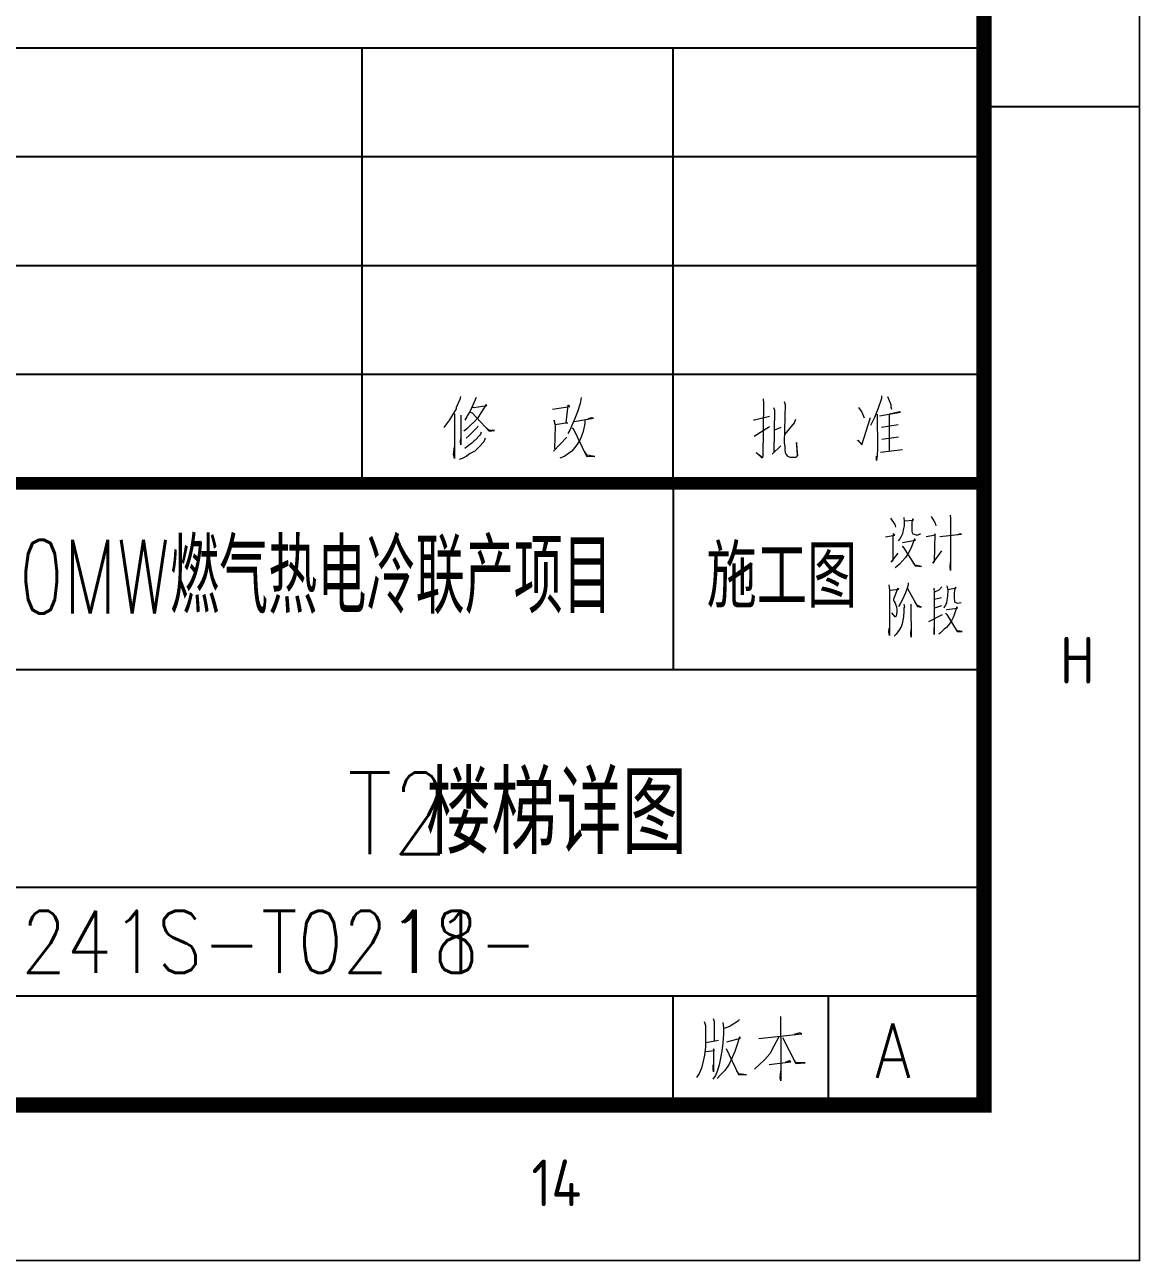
# Model space of a CAD drawing. Extents: x -59142 to 322364, y -122476 to 91021.
# Drawn here: x 189312 to 192899, y -67598 to -63621 of the extents above; entities that cross this region are included whole.
import ezdxf
from ezdxf.enums import TextEntityAlignment as Align

# ---------------------------------------------------------------- set-up
doc = ezdxf.new("R2010")
doc.units = 0
doc.header["$LTSCALE"] = 1000
doc.header["$MEASUREMENT"] = 0
doc.layers.add('Version', color=7, linetype='Continuous')
doc.styles.add('HZTXT', font='geditxt.shx', dxfattribs={"width": 0.8, "bigfont": 'hztxt1.shx'})
doc.styles.get("Standard").update_dxf_attribs({"font": 'gbenor.shx', "bigfont": 'gbcbig.shx'})
doc.styles.add('TK', font='GEDITXT.SHX', dxfattribs={"width": 0.85, "height": 3.5, "bigfont": 'DXT.SHX'})

# ---------------------------------------------------------------- blocks, each defined once
blk = doc.blocks.new('GEDI_WK_A11')
at = {"color": 3}
blk.add_line((1040, 74.25), (1050, 74.25), dxfattribs=at)
for points, const_width in [([(0, 0), (1050, 0), (1050, 594), (0, 594)], 0.1), ([(25, 10), (1040, 10), (1040, 584), (25, 584)], 1)]:
    blk.add_lwpolyline(points, close=True, dxfattribs=dict(at, const_width=const_width))
blk.add_text('H', height=3, dxfattribs=at).set_placement((1046, 37.125), align=Align.CENTER)
blk.add_text('14', height=3, dxfattribs=at).set_placement((1012.5, 5), align=Align.MIDDLE)
blk = doc.blocks.new('GEDI_TQ_2012')
at = {"color": 2}
for p, q in [((-20, 40), (-20, 28)), ((0, 28), (-180, 28)), ((0, 14), (-170, 14)), ((0, 7), (-180, 7)), ((-20, 0), (-20, 7)), ((-10, 0), (-10, 7))]:
    blk.add_line(p, q, dxfattribs=at)
at = {"color": 7}
for p, q in [((0, 40), (0, 0)), ((0, 0), (-180, 0))]:
    blk.add_line(p, q, dxfattribs=at)
at = {"color": 2, "const_width": 0.8}
blk.add_lwpolyline([(-180, 40), (0, 40)], dxfattribs=at)
at = {"color": 7, "lineweight": 0}
for points in [[(-6.004, 37.756), (-5.745, 37.356), (-5.698, 37.184)], [(-5.165, 37.811), (-5.141, 37.552), (-5.141, 37.27), (-5.188, 37.011), (-5.251, 36.753), (-5.337, 36.58), (-5.423, 36.439), (-5.525, 36.29)], [(-5.118, 37.584), (-4.537, 37.639), (-4.584, 37.725), (-4.647, 37.498), (-4.647, 37.294), (-4.647, 37.121), (-4.647, 36.925), (-4.624, 36.839), (-4.584, 36.753), (-4.498, 36.721), (-4.388, 36.69), (-4.239, 36.69), (-4.153, 36.721), (-4.09, 36.776)], [(-3.4, 37.866), (-3.228, 37.584), (-3.141, 37.443), (-3.102, 37.27)], [(-2.177, 37.952), (-2.153, 37.756), (-2.153, 34.4), (-2.177, 34.627), (-2.153, 34.918)], [(-6.325, 36.549), (-5.745, 36.666), (-5.831, 36.776), (-5.855, 36.549), (-5.87, 35.027), (-5.98, 34.918), (-5.525, 35.514)], [(-3.722, 36.58), (-3.118, 36.69), (-3.165, 36.753), (-3.204, 34.972), (-3.29, 34.855), (-2.71, 35.663)], [(-2.843, 36.58), (-1.44, 36.721), (-1.526, 36.753), (-1.699, 36.69)], [(-5.251, 36.204), (-4.412, 36.353), (-4.475, 36.439), (-4.561, 36.204), (-4.671, 35.921), (-4.773, 35.686), (-4.882, 35.49), (-5.055, 35.231), (-5.251, 35.004), (-5.439, 34.8), (-5.596, 34.659), (-5.721, 34.573)], [(-5.267, 35.945), (-5.227, 35.945), (-4.435, 34.682), (-4.02, 34.659), (-4.435, 34.745), (-4.537, 34.855)], [(-6.121, 33.459), (-6.074, 33.137), (-6.074, 30.212), (-6.121, 30.416), (-6.098, 30.675)], [(-4.875, 33.6), (-4.875, 33.459), (-4.937, 33.255), (-5.047, 32.965), (-5.149, 32.714), (-5.259, 32.479), (-5.369, 32.283), (-5.494, 32.079)], [(-6.059, 33.137), (-5.478, 33.2), (-5.541, 33.255), (-5.816, 32.541), (-5.816, 32.479), (-5.776, 32.392), (-5.714, 32.283), (-5.667, 32.165), (-5.627, 32.047), (-5.604, 31.875), (-5.604, 31.734), (-5.627, 31.592), (-5.643, 31.475), (-5.69, 31.389), (-5.925, 31.679)], [(-4.914, 33.224), (-4.271, 32.079), (-4.012, 32.024), (-4.271, 32.134), (-4.42, 32.337)], [(-3.22, 33.255), (-3.196, 32.996), (-3.196, 30.267), (-3.196, 30.502), (-3.196, 30.73)], [(-2.702, 33.341), (-2.914, 33.137), (-3.173, 32.996)], [(-3.173, 32.541), (-2.726, 32.651)], [(-2.381, 33.396), (-2.334, 33.137), (-2.357, 32.737), (-2.381, 32.479), (-2.42, 32.306), (-2.467, 32.165), (-2.53, 32.079), (-2.593, 31.961)], [(-2.334, 33.169), (-1.8, 33.286), (-1.84, 33.31), (-1.902, 33.137), (-1.926, 32.91), (-1.926, 32.596), (-1.902, 32.455), (-1.887, 32.369), (-1.816, 32.337), (-1.73, 32.283), (-1.471, 32.337)], [(-5.149, 32.22), (-5.11, 32.047), (-5.149, 31.992), (-5.149, 31.765), (-5.173, 31.42), (-5.22, 31.193), (-5.259, 30.957), (-5.322, 30.761), (-5.431, 30.589), (-5.541, 30.44), (-5.643, 30.299), (-5.776, 30.157)], [(-4.726, 32.251), (-4.678, 32.165), (-4.702, 32.134), (-4.678, 30.095), (-4.702, 30.33), (-4.678, 30.589)], [(-2.726, 32.11), (-3.173, 31.961)], [(-2.42, 31.875), (-2.396, 31.875), (-1.714, 31.961), (-1.753, 32.047), (-1.863, 31.734), (-1.926, 31.53), (-1.989, 31.365), (-2.075, 31.193), (-2.185, 31.02), (-2.31, 30.847), (-2.42, 30.73), (-2.553, 30.612), (-2.702, 30.471), (-2.804, 30.385), (-2.914, 30.299)], [(-3.557, 31.106), (-2.679, 31.561)], [(-2.467, 31.647), (-2.396, 31.561), (-1.73, 30.471), (-1.408, 30.471), (-1.714, 30.502), (-1.816, 30.612)], [(-17.41, 5.578), (-17.355, 5.382), (-17.355, 4.135)], [(-13.084, 5.691), (-13.061, 3.002), (-13.061, 1.559), (-13.115, 1.755), (-13.061, 2.186)], [(-17.998, 5.382), (-17.912, 5.115), (-17.912, 4.331), (-17.912, 3.743), (-17.967, 3.217), (-18.053, 2.825), (-18.163, 2.363), (-18.328, 2.033), (-18.5, 1.774)], [(-16.798, 5.311), (-16.743, 4.99), (-16.743, 4.558), (-16.798, 4.002), (-16.853, 3.476), (-16.939, 3.021), (-17.026, 2.59), (-17.136, 2.229), (-17.269, 1.9), (-17.441, 1.673)], [(-15.74, 5.507), (-15.795, 5.413), (-16.328, 5.084), (-16.689, 4.919)], [(-17.888, 4.033), (-17.081, 4.166)], [(-16.547, 4.064), (-15.653, 4.3), (-15.716, 4.394), (-15.849, 3.97), (-16.022, 3.445), (-16.187, 3.053), (-16.383, 2.621), (-16.657, 2.229), (-16.939, 1.939), (-17.159, 1.704)], [(-13.202, 4.382), (-13.508, 3.794), (-13.782, 3.3), (-14.088, 2.939), (-14.449, 2.578), (-14.762, 2.312)], [(-14.48, 4.28), (-11.72, 4.578), (-11.837, 4.641), (-12.198, 4.547)], [(-12.951, 4.351), (-12.112, 2.672), (-11.5, 2.712), (-12.088, 2.743), (-12.253, 2.939)], [(-17.912, 3.445), (-17.332, 3.508), (-17.386, 3.61), (-17.386, 2.135), (-17.41, 2.331), (-17.41, 2.59)], [(-16.579, 3.641), (-15.795, 1.971), (-15.269, 1.939), (-15.771, 2.002), (-15.904, 2.198)], [(-13.813, 2.61), (-12.417, 2.774), (-12.527, 2.837), (-12.778, 2.743)]]:
    blk.add_lwpolyline(points, dxfattribs=at)
blk = doc.blocks.new('GEDI_Version_2012')
at = {"layer": 'Version', "color": 2}
for p, q in [((0, 28), (-180, 28)), ((-40, 0), (-40, 28)), ((-20, 0), (-20, 28)), ((0, 21), (-180, 21)), ((0, 14), (-180, 14)), ((0, 7), (-180, 7)), ((0, 0), (-180, 0))]:
    blk.add_line(p, q, dxfattribs=at)
at = {"layer": 'Version', "color": 7}
blk.add_line((0, 28), (0, 0), dxfattribs=at)
at = {"layer": 'Version', "color": 7, "lineweight": 0}
for points in [[(-33.672, 5.596), (-33.702, 5.394), (-33.949, 4.871), (-33.949, 4.803), (-34.173, 4.414), (-34.368, 4.085), (-34.562, 3.823), (-34.734, 3.591)], [(-6.602, 5.62), (-6.602, 5.456), (-6.827, 4.767), (-7.044, 4.244), (-7.298, 3.72)], [(-6.213, 5.59), (-5.989, 5.067), (-5.989, 4.932), (-5.959, 4.767)], [(-32.924, 4.908), (-32.811, 4.871), (-31.973, 5.005), (-32.026, 5.065), (-32.31, 4.609), (-32.557, 4.212), (-32.781, 3.95), (-33.036, 3.726), (-33.283, 3.494), (-33.447, 3.359)], [(-32.669, 5.529), (-32.864, 5.035), (-33.036, 4.639), (-33.23, 4.347), (-33.253, 4.28), (-33.395, 4.055)], [(-27.757, 4.773), (-26.642, 4.938), (-26.755, 5.035), (-26.889, 3.89), (-26.755, 3.89), (-27.585, 3.756), (-27.645, 4.055), (-27.585, 3.688), (-27.615, 2.215)], [(-25.917, 5.529), (-25.969, 5.132), (-26.141, 4.609), (-26.366, 4.055), (-26.53, 3.688), (-26.642, 3.427), (-26.755, 3.202)], [(-14.204, 5.426), (-14.174, 5.164), (-14.234, 1.752), (-14.264, 1.618), (-14.653, 1.984), (-14.264, 1.685)], [(-13.538, 4.872), (-13.479, 4.708), (-13.509, 1.984), (-13.621, 1.887), (-13.06, 2.411)], [(-12.843, 5.261), (-12.783, 5.067), (-12.843, 2.635), (-12.813, 2.343), (-12.813, 2.149), (-12.783, 1.984), (-12.73, 1.849), (-12.648, 1.752), (-12.588, 1.722), (-12.476, 1.685), (-12.364, 1.685), (-12.087, 1.685), (-12.005, 1.752), (-11.975, 1.782), (-12.057, 2.635), (-12.005, 1.752), (-12.057, 1.722)], [(-8.076, 4.872), (-7.852, 4.573), (-7.717, 4.214)], [(-34.061, 4.482), (-34.061, 1.594), (-34.121, 1.855), (-34.061, 2.349)], [(-33.642, 4.377), (-33.642, 2.476), (-33.672, 2.708), (-33.642, 2.873)], [(-33.036, 4.579), (-32.924, 4.541), (-31.831, 3.359), (-31.472, 3.397), (-31.831, 3.397), (-31.973, 3.524)], [(-25.662, 4.055), (-25.662, 3.853), (-25.775, 3.329), (-25.887, 3.038), (-25.999, 2.776), (-26.141, 2.544), (-26.306, 2.312), (-26.5, 2.08), (-26.725, 1.923), (-26.949, 1.758), (-27.114, 1.691), (-27.278, 1.623)], [(-26.366, 3.988), (-25.109, 4.182), (-25.251, 4.212), (-25.468, 4.152)], [(-14.818, 4.079), (-14.766, 4.079), (-13.785, 4.311)], [(-12.117, 4.116), (-12.199, 3.885), (-12.813, 3.166)], [(-8.136, 2.74), (-8.106, 2.77), (-7.852, 2.47), (-7.298, 4.244)], [(-6.879, 4.446), (-6.849, 2.209), (-6.879, 1.782), (-6.909, 1.46), (-6.909, 1.752)], [(-6.715, 4.341), (-5.375, 4.573), (-5.428, 4.603), (-5.682, 4.543), (-6.101, 4.446), (-6.101, 2.081)], [(-32.333, 3.299), (-32.392, 3.165), (-32.422, 3.097), (-32.729, 2.776), (-32.781, 2.738), (-32.946, 2.574), (-33.171, 2.409), (-33.395, 2.244)], [(-32.557, 3.688), (-32.587, 3.591), (-32.617, 3.561), (-32.894, 3.299), (-33.118, 3.067), (-33.313, 2.903)], [(-26.5, 3.561), (-26.418, 3.524), (-25.558, 1.758), (-25.026, 1.721), (-25.528, 1.818), (-25.662, 2.02)], [(-14.788, 3.032), (-13.785, 3.653)], [(-13.06, 3.593), (-13.479, 3.428)], [(-6.602, 3.623), (-5.518, 3.787)], [(-32.086, 2.903), (-32.168, 2.671), (-32.475, 2.349), (-32.752, 2.08), (-33.036, 1.923), (-33.313, 1.721), (-33.56, 1.594), (-33.754, 1.526)], [(-27.697, 2.08), (-26.837, 2.97)], [(-6.572, 2.837), (-5.488, 3.002)], [(-6.655, 2.014), (-5.233, 2.179)]]:
    blk.add_lwpolyline(points, dxfattribs=at)
blk = doc.blocks.new('A$C024A6866')
for name, p in [('GEDI_WK_A11', (0, 0)), ('GEDI_Version_2012', (1040, 50)), ('GEDI_TQ_2012', (1040, 10))]:
    blk.add_blockref(name, p)
at = {"style": 'TK', "width": 0.85}
for tag, height, p in [('PROJECTNAME', 4.75, (985, 44)), ('PHASE', 4, (1027, 44)), ('DRAWINGNAME', 4.75, (995, 31))]:
    blk.add_attdef(tag, text='', height=height, dxfattribs=at).set_placement(p, align=Align.MIDDLE_CENTER)
for tag, p, height in [('APPROVE', (872, 32.75), 3.5), ('DESIGN', (917, 32.75), 3.5), ('REVIEW1', (872, 25.75), 3.5), ('DRAW', (917, 25.75), 3.5), ('DRAWINGNUMBER', (967, 18.5), 4), ('REVIEW2', (872, 18.75), 3.5), ('PROPORTION', (917, 18.75), 3.5), ('CHECK', (872, 11.75), 3.5), ('DATE', (917, 11.75), 3.5), ('VERSION', (1033, 11.75), 3.5)]:
    blk.add_attdef(tag, p, '', height=height, dxfattribs=at)
blk = doc.blocks.new('sgdsg')
ref = blk.add_blockref('A$C024A6866', (-52500, 0), dxfattribs=dict(xscale=50, yscale=50, zscale=50))
ref.add_attrib('VERSION', 'A', (-850, 587.5), dxfattribs={"height": 175, "style": 'TK', "width": 0.85})
ref.add_attrib('DRAWINGNUMBER', 'FA06241S-T0218-', (-4150, 925), dxfattribs={"height": 200, "style": 'TK', "width": 0.85})
ref.add_attrib('PHASE', '施工图', dxfattribs={"height": 200, "style": 'TK', "width": 0.85}).set_placement((-1150, 2200), align=Align.MIDDLE_CENTER)
ref.add_attrib('PROJECTNAME', '中电四会2X400MW燃气热电冷联产项目', dxfattribs={"height": 237.5, "style": 'TK', "width": 0.7}).set_placement((-3250, 2200), align=Align.MIDDLE_CENTER)

msp = doc.modelspace()

# ---------------------------------------------------------------- block references
msp.add_blockref('sgdsg', (192896.5, -67596))

# ---------------------------------------------------------------- texts
at = {"style": 'HZTXT', "width": 0.8}
for s, p in [('T2', (190349.7, -66288.4)), ('楼梯详图', (190601.7, -66288.4))]:
    msp.add_text(s, height=262.5, dxfattribs=at).set_placement(p)
at = {"style": 'TK', "width": 0.85}
msp.add_attdef('11', (190488.7, -66671), '', height=200, dxfattribs=at)

doc.saveas('drawing.dxf')
